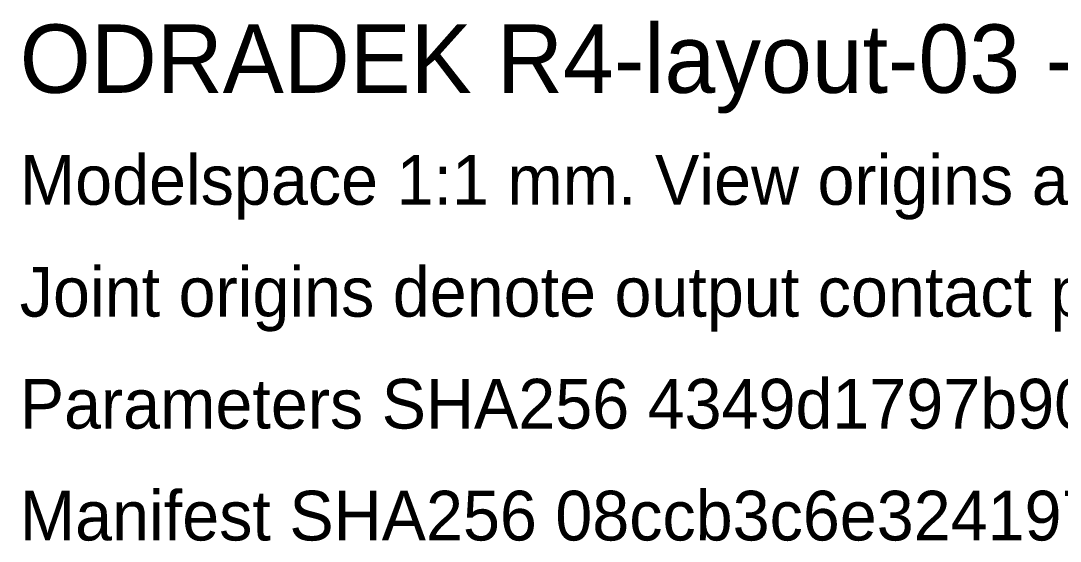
# Model space of a CAD drawing. Header units: millimetres. Extents: x -180 to 1414, y -663 to 972.
# Drawn here: x -179.8 to -12.5, y 887.9 to 971.6 of the extents above; entities that cross this region are included whole.
import ezdxf

# ---------------------------------------------------------------- set-up
doc = ezdxf.new("R2010")
doc.units = ezdxf.units.MM

msp = doc.modelspace()

# ---------------------------------------------------------------- texts
for s, height, p in [('ODRADEK R4-layout-03 - ASSEMBLY REVIEW ONLY - NOT FOR MANUFACTURE', 11, (-180, 960)), ('Modelspace 1:1 mm. View origins are deliberately separated; not a drilling template.', 8, (-180, 942)), ('Joint origins denote output contact plane centres. No electrical zero or hole coordinates implied.', 8, (-180, 924)), ('Parameters SHA256 4349d1797b906b67a7bc396fcb84bc439c2d70dd0b337659e552cee293d2dd81', 8, (-180, 906)), ('Manifest SHA256 08ccb3c6e324197d2f5214113b3db36cade7eaa31bab47e5f8b7909354295da3', 8, (-180, 888))]:
    msp.add_text(s, height=height).set_placement(p)

doc.saveas('drawing.dxf')
